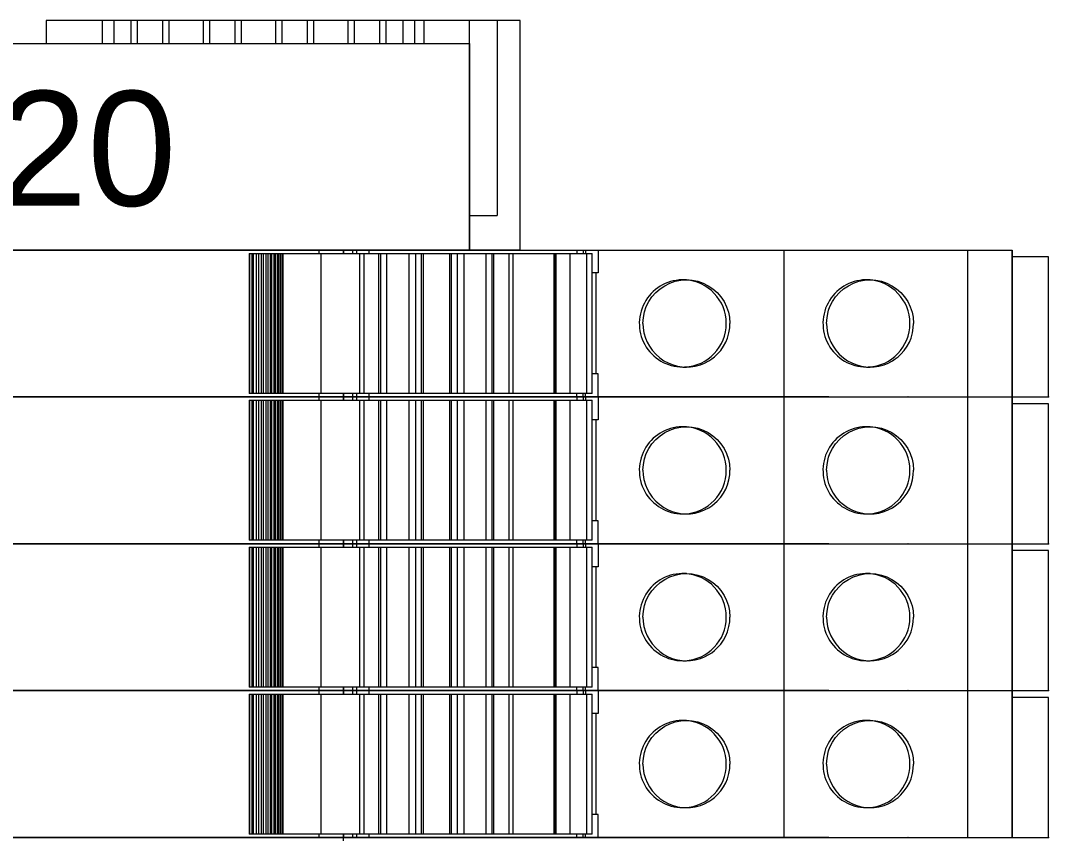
# Model space of a CAD drawing. Header units: millimetres. Extents: x -5035 to 14510, y -7775 to 12.
# Drawn here: x 1449.25 to 1494.03, y -2310.11 to -2274.51 of the extents above; entities that cross this region are included whole.
import ezdxf
from ezdxf.enums import TextEntityAlignment as Align

# ---------------------------------------------------------------- set-up
doc = ezdxf.new("R2010")
doc.units = ezdxf.units.MM
doc.layers.add('eProC - L2', color=41, linetype='Continuous', lineweight=20)
doc.styles.get("Standard").update_dxf_attribs({"font": 'arial.ttf'})

# ---------------------------------------------------------------- blocks, each defined once
blk = doc.blocks.new('eProC_Z_EK1+I-RE1')
at = {"layer": 'eProC - L2'}
for p, q in [((0, 0), (0, -20.65)), ((10, 0), (0, 0)), ((10, 0), (10, -43)), ((0, -1), (8.5, -1)), ((8.5, -2.2), (8.5, -1)), ((10, -2.2), (0, -2.2)), ((0, -4.2), (1, -4.2)), ((1, -4.591), (0, -4.591)), ((1, -5.091), (0, -5.091)), ((1, -5.838), (0, -5.838)), ((1, -6.114), (0, -6.114)), ((1, -7.214), (0, -7.214)), ((1, -7.489), (0, -7.489)), ((1, -8.989), (0, -8.989)), ((1, -9.265), (0, -9.265)), ((1, -10.365), (0, -10.365)), ((1, -10.64), (0, -10.64)), ((1, -12.14), (0, -12.14)), ((1, -12.416), (0, -12.416)), ((1, -13.516), (0, -13.516)), ((1, -13.791), (0, -13.791)), ((1, -15.291), (0, -15.291)), ((1, -15.567), (0, -15.567)), ((1, -16.667), (0, -16.667)), ((1, -16.942), (0, -16.942)), ((1, -17.691), (0, -17.691)), ((1, -18.191), (0, -18.191)), ((0, -20.65), (1, -20.65)), ((1, -26.45), (1, -20.65)), ((0, -26.45), (0, -43)), ((0, -26.45), (1, -26.45)), ((10, -41), (0, -41)), ((10, -43), (0, -43))]:
    blk.add_line(p, q, dxfattribs=at)
blk.add_lwpolyline([(10, -41), (1, -41), (1, -2.2), (10, -2.2)], close=True, dxfattribs=at)
blk.add_attdef('XXXX.X', text='', height=5, rotation=90, dxfattribs=at).set_placement((8.072, -21.183), align=Align.CENTER)

msp = doc.modelspace()

# ---------------------------------------------------------------- linework, layer by layer
at = {"layer": 'eProC - L2'}
for p, q in [((1404.475, -2284.507), (1492.452, -2284.507)), ((1459.214, -2284.657), (1459.214, -2290.757)), ((1459.214, -2284.657), (1474.148, -2284.657)), ((1459.226, -2284.657), (1459.226, -2290.757)), ((1459.319, -2284.657), (1459.319, -2290.757)), ((1459.384, -2284.657), (1459.384, -2290.757)), ((1459.514, -2284.657), (1459.514, -2290.757)), ((1459.613, -2284.657), (1459.613, -2290.757)), ((1459.735, -2284.657), (1459.735, -2290.757)), ((1459.824, -2284.657), (1459.824, -2290.757)), ((1459.938, -2284.657), (1459.938, -2290.757)), ((1460.015, -2284.657), (1460.015, -2290.757)), ((1460.121, -2284.657), (1460.121, -2290.757)), ((1460.186, -2284.657), (1460.186, -2290.757)), ((1460.285, -2284.657), (1460.285, -2290.757)), ((1460.336, -2284.657), (1460.336, -2290.757)), ((1460.428, -2284.657), (1460.428, -2290.757)), ((1460.466, -2284.657), (1460.466, -2290.757)), ((1460.55, -2284.657), (1460.55, -2290.757)), ((1460.574, -2284.657), (1460.574, -2290.757)), ((1460.652, -2284.657), (1460.652, -2290.757)), ((1460.669, -2284.657), (1460.669, -2290.757)), ((1462.264, -2284.657), (1462.264, -2284.507)), ((1462.35, -2290.757), (1462.35, -2284.657)), ((1463.319, -2284.507), (1463.319, -2284.657)), ((1463.323, -2284.657), (1463.323, -2284.507)), ((1463.723, -2284.657), (1463.723, -2284.507)), ((1463.901, -2284.657), (1463.901, -2284.507)), ((1464.014, -2284.657), (1464.014, -2290.757)), ((1464.214, -2290.757), (1464.214, -2284.657)), ((1464.433, -2284.657), (1464.433, -2284.507)), ((1464.856, -2290.757), (1464.856, -2284.657)), ((1464.951, -2290.757), (1464.951, -2284.657)), ((1465.189, -2284.657), (1465.189, -2290.757)), ((1466.164, -2284.657), (1466.164, -2290.757)), ((1466.464, -2290.757), (1466.464, -2284.657)), ((1466.701, -2284.657), (1466.701, -2290.757)), ((1466.796, -2290.757), (1466.796, -2284.657)), ((1467.931, -2284.657), (1467.931, -2290.757)), ((1468.026, -2290.757), (1468.026, -2284.657)), ((1468.264, -2284.657), (1468.264, -2290.757)), ((1468.564, -2284.657), (1468.564, -2290.757)), ((1469.539, -2290.757), (1469.539, -2284.657)), ((1469.776, -2284.657), (1469.776, -2290.757)), ((1469.871, -2290.757), (1469.871, -2284.657)), ((1470.514, -2284.657), (1470.514, -2290.757)), ((1470.714, -2290.757), (1470.714, -2284.657)), ((1472.475, -2284.657), (1472.475, -2290.757)), ((1472.502, -2284.657), (1472.502, -2290.757)), ((1472.572, -2284.657), (1472.572, -2290.757)), ((1473.177, -2284.657), (1473.177, -2290.757)), ((1473.489, -2284.507), (1473.489, -2284.657)), ((1473.754, -2284.507), (1473.754, -2284.657)), ((1473.854, -2284.507), (1473.854, -2284.657)), ((1473.904, -2284.657), (1473.904, -2290.757)), ((1474.148, -2290.757), (1474.148, -2284.657)), ((1474.413, -2284.507), (1474.413, -2285.507)), ((1482.5, -2284.507), (1482.5, -2290.907)), ((1490.5, -2284.507), (1490.5, -2290.907)), ((1492.445, -2284.507), (1492.445, -2290.907)), ((1492.451, -2284.507), (1492.451, -2290.907)), ((1492.452, -2290.907), (1492.452, -2284.507)), ((1494.026, -2284.807), (1492.452, -2284.807)), ((1494.024, -2290.907), (1494.024, -2284.807)), ((1494.026, -2290.907), (1494.026, -2284.807)), ((1474.413, -2285.507), (1474.148, -2285.507)), ((1474.313, -2285.507), (1474.313, -2289.907)), ((1478.26, -2285.806), (1478.098, -2285.806)), ((1486.26, -2285.806), (1486.098, -2285.806)), ((1478.098, -2289.607), (1478.26, -2289.607)), ((1486.098, -2289.607), (1486.26, -2289.607)), ((1474.413, -2289.907), (1474.148, -2289.907)), ((1474.413, -2290.907), (1474.413, -2289.907)), ((1404.475, -2290.907), (1492.452, -2290.907)), ((1484.452, -2290.907), (1435.185, -2290.907)), ((1474.148, -2290.757), (1459.214, -2290.757)), ((1459.214, -2291.057), (1459.214, -2297.157)), ((1459.214, -2291.057), (1474.148, -2291.057)), ((1459.226, -2291.057), (1459.226, -2297.157)), ((1459.319, -2291.057), (1459.319, -2297.157)), ((1459.384, -2291.057), (1459.384, -2297.157)), ((1459.514, -2291.057), (1459.514, -2297.157)), ((1459.613, -2291.057), (1459.613, -2297.157)), ((1459.735, -2291.057), (1459.735, -2297.157)), ((1459.824, -2291.057), (1459.824, -2297.157)), ((1459.938, -2291.057), (1459.938, -2297.157)), ((1460.015, -2291.057), (1460.015, -2297.157)), ((1460.121, -2291.057), (1460.121, -2297.157)), ((1460.186, -2291.057), (1460.186, -2297.157)), ((1460.285, -2291.057), (1460.285, -2297.157)), ((1460.336, -2291.057), (1460.336, -2297.157)), ((1460.428, -2291.057), (1460.428, -2297.157)), ((1460.466, -2291.057), (1460.466, -2297.157)), ((1460.55, -2291.057), (1460.55, -2297.157)), ((1460.574, -2291.057), (1460.574, -2297.157)), ((1460.652, -2291.057), (1460.652, -2297.157)), ((1460.669, -2291.057), (1460.669, -2297.157)), ((1462.264, -2290.907), (1462.264, -2290.757)), ((1462.264, -2291.057), (1462.264, -2290.907)), ((1462.35, -2297.157), (1462.35, -2291.057)), ((1463.319, -2290.757), (1463.319, -2290.907)), ((1463.319, -2290.907), (1463.319, -2291.057)), ((1463.323, -2290.907), (1463.323, -2290.757)), ((1463.323, -2291.057), (1463.323, -2290.907)), ((1463.723, -2290.907), (1463.723, -2290.757)), ((1463.723, -2291.057), (1463.723, -2290.907)), ((1463.901, -2290.907), (1463.901, -2290.757)), ((1463.901, -2291.057), (1463.901, -2290.907)), ((1464.014, -2291.057), (1464.014, -2297.157)), ((1464.214, -2297.157), (1464.214, -2291.057)), ((1464.433, -2290.907), (1464.433, -2290.757)), ((1464.433, -2291.057), (1464.433, -2290.907)), ((1464.856, -2297.157), (1464.856, -2291.057)), ((1464.951, -2297.157), (1464.951, -2291.057)), ((1465.189, -2291.057), (1465.189, -2297.157)), ((1466.164, -2291.057), (1466.164, -2297.157)), ((1466.464, -2297.157), (1466.464, -2291.057)), ((1466.701, -2291.057), (1466.701, -2297.157)), ((1466.796, -2297.157), (1466.796, -2291.057)), ((1467.931, -2291.057), (1467.931, -2297.157)), ((1468.026, -2297.157), (1468.026, -2291.057)), ((1468.264, -2291.057), (1468.264, -2297.157)), ((1468.564, -2291.057), (1468.564, -2297.157)), ((1469.539, -2297.157), (1469.539, -2291.057)), ((1469.776, -2291.057), (1469.776, -2297.157)), ((1469.871, -2297.157), (1469.871, -2291.057)), ((1470.514, -2291.057), (1470.514, -2297.157)), ((1470.714, -2297.157), (1470.714, -2291.057)), ((1472.475, -2291.057), (1472.475, -2297.157)), ((1472.502, -2291.057), (1472.502, -2297.157)), ((1472.572, -2291.057), (1472.572, -2297.157)), ((1473.177, -2291.057), (1473.177, -2297.157)), ((1473.489, -2290.907), (1473.489, -2290.757)), ((1473.489, -2290.907), (1473.489, -2291.057)), ((1473.754, -2290.907), (1473.754, -2290.757)), ((1473.754, -2290.907), (1473.754, -2291.057)), ((1473.854, -2290.907), (1473.854, -2290.757)), ((1473.854, -2290.907), (1473.854, -2291.057)), ((1473.904, -2291.057), (1473.904, -2297.157)), ((1474.148, -2297.157), (1474.148, -2291.057)), ((1474.413, -2290.907), (1474.413, -2291.907)), ((1482.5, -2290.907), (1482.5, -2297.307)), ((1484.433, -2290.907), (1484.452, -2290.907)), ((1484.452, -2290.907), (1492.452, -2290.907)), ((1487.909, -2290.907), (1487.906, -2290.907)), ((1488.264, -2290.907), (1492.164, -2290.907)), ((1490.5, -2290.907), (1490.5, -2297.307)), ((1492.445, -2290.907), (1492.445, -2297.307)), ((1492.451, -2290.907), (1492.451, -2297.307)), ((1492.452, -2297.307), (1492.452, -2290.907)), ((1492.456, -2290.907), (1494.026, -2290.907)), ((1494.026, -2291.207), (1492.452, -2291.207)), ((1494.024, -2297.307), (1494.024, -2291.207)), ((1494.026, -2297.307), (1494.026, -2291.207)), ((1474.413, -2291.907), (1474.148, -2291.907)), ((1474.313, -2291.907), (1474.313, -2296.307)), ((1478.26, -2292.206), (1478.098, -2292.206)), ((1486.26, -2292.206), (1486.098, -2292.206)), ((1478.098, -2296.007), (1478.26, -2296.007)), ((1486.098, -2296.007), (1486.26, -2296.007)), ((1474.413, -2296.307), (1474.148, -2296.307)), ((1474.413, -2297.307), (1474.413, -2296.307)), ((1404.475, -2297.307), (1492.452, -2297.307)), ((1484.452, -2297.307), (1435.185, -2297.307)), ((1474.148, -2297.157), (1459.214, -2297.157)), ((1462.264, -2297.307), (1462.264, -2297.157)), ((1462.264, -2297.457), (1462.264, -2297.307)), ((1463.319, -2297.157), (1463.319, -2297.307)), ((1463.319, -2297.307), (1463.319, -2297.457)), ((1463.323, -2297.307), (1463.323, -2297.157)), ((1463.323, -2297.457), (1463.323, -2297.307)), ((1463.723, -2297.307), (1463.723, -2297.157)), ((1463.723, -2297.457), (1463.723, -2297.307)), ((1463.901, -2297.307), (1463.901, -2297.157)), ((1463.901, -2297.457), (1463.901, -2297.307)), ((1464.433, -2297.307), (1464.433, -2297.157)), ((1464.433, -2297.457), (1464.433, -2297.307)), ((1473.489, -2297.307), (1473.489, -2297.157)), ((1473.489, -2297.307), (1473.489, -2297.457)), ((1473.754, -2297.307), (1473.754, -2297.157)), ((1473.754, -2297.307), (1473.754, -2297.457)), ((1473.854, -2297.307), (1473.854, -2297.157)), ((1473.854, -2297.307), (1473.854, -2297.457)), ((1474.413, -2297.307), (1474.413, -2298.307)), ((1482.5, -2297.307), (1482.5, -2303.707)), ((1484.433, -2297.307), (1484.452, -2297.307)), ((1484.452, -2297.307), (1492.452, -2297.307)), ((1487.909, -2297.307), (1487.906, -2297.307)), ((1488.264, -2297.307), (1492.164, -2297.307)), ((1490.5, -2297.307), (1490.5, -2303.707)), ((1492.445, -2297.307), (1492.445, -2303.707)), ((1492.451, -2297.307), (1492.451, -2303.707)), ((1492.452, -2303.707), (1492.452, -2297.307)), ((1492.456, -2297.307), (1494.026, -2297.307)), ((1459.214, -2297.457), (1459.214, -2303.557)), ((1459.214, -2297.457), (1474.148, -2297.457)), ((1459.226, -2297.457), (1459.226, -2303.557)), ((1459.319, -2297.457), (1459.319, -2303.557)), ((1459.384, -2297.457), (1459.384, -2303.557)), ((1459.514, -2297.457), (1459.514, -2303.557)), ((1459.613, -2297.457), (1459.613, -2303.557)), ((1459.735, -2297.457), (1459.735, -2303.557)), ((1459.824, -2297.457), (1459.824, -2303.557)), ((1459.938, -2297.457), (1459.938, -2303.557)), ((1460.015, -2297.457), (1460.015, -2303.557)), ((1460.121, -2297.457), (1460.121, -2303.557)), ((1460.186, -2297.457), (1460.186, -2303.557)), ((1460.285, -2297.457), (1460.285, -2303.557)), ((1460.336, -2297.457), (1460.336, -2303.557)), ((1460.428, -2297.457), (1460.428, -2303.557)), ((1460.466, -2297.457), (1460.466, -2303.557)), ((1460.55, -2297.457), (1460.55, -2303.557)), ((1460.574, -2297.457), (1460.574, -2303.557)), ((1460.652, -2297.457), (1460.652, -2303.557)), ((1460.669, -2297.457), (1460.669, -2303.557)), ((1462.35, -2303.557), (1462.35, -2297.457)), ((1464.014, -2297.457), (1464.014, -2303.557)), ((1464.214, -2303.557), (1464.214, -2297.457)), ((1464.856, -2303.557), (1464.856, -2297.457)), ((1464.951, -2303.557), (1464.951, -2297.457)), ((1465.189, -2297.457), (1465.189, -2303.557)), ((1466.164, -2297.457), (1466.164, -2303.557)), ((1466.464, -2303.557), (1466.464, -2297.457)), ((1466.701, -2297.457), (1466.701, -2303.557)), ((1466.796, -2303.557), (1466.796, -2297.457)), ((1467.931, -2297.457), (1467.931, -2303.557)), ((1468.026, -2303.557), (1468.026, -2297.457)), ((1468.264, -2297.457), (1468.264, -2303.557)), ((1468.564, -2297.457), (1468.564, -2303.557)), ((1469.539, -2303.557), (1469.539, -2297.457)), ((1469.776, -2297.457), (1469.776, -2303.557)), ((1469.871, -2303.557), (1469.871, -2297.457)), ((1470.514, -2297.457), (1470.514, -2303.557)), ((1470.714, -2303.557), (1470.714, -2297.457)), ((1472.475, -2297.457), (1472.475, -2303.557)), ((1472.502, -2297.457), (1472.502, -2303.557)), ((1472.572, -2297.457), (1472.572, -2303.557)), ((1473.177, -2297.457), (1473.177, -2303.557)), ((1473.904, -2297.457), (1473.904, -2303.557)), ((1474.148, -2303.557), (1474.148, -2297.457)), ((1494.026, -2297.607), (1492.452, -2297.607)), ((1494.024, -2303.707), (1494.024, -2297.607)), ((1494.026, -2303.707), (1494.026, -2297.607)), ((1474.413, -2298.307), (1474.148, -2298.307)), ((1474.313, -2298.307), (1474.313, -2302.707)), ((1478.26, -2298.606), (1478.098, -2298.606)), ((1486.26, -2298.606), (1486.098, -2298.606)), ((1474.413, -2302.707), (1474.148, -2302.707)), ((1474.413, -2303.707), (1474.413, -2302.707)), ((1478.098, -2302.407), (1478.26, -2302.407)), ((1486.098, -2302.407), (1486.26, -2302.407)), ((1474.148, -2303.557), (1459.214, -2303.557)), ((1462.264, -2303.707), (1462.264, -2303.557)), ((1463.319, -2303.557), (1463.319, -2303.707)), ((1463.323, -2303.707), (1463.323, -2303.557)), ((1463.723, -2303.707), (1463.723, -2303.557)), ((1463.901, -2303.707), (1463.901, -2303.557)), ((1464.433, -2303.707), (1464.433, -2303.557)), ((1473.489, -2303.707), (1473.489, -2303.557)), ((1473.754, -2303.707), (1473.754, -2303.557)), ((1473.854, -2303.707), (1473.854, -2303.557)), ((1404.475, -2303.707), (1492.452, -2303.707)), ((1484.452, -2303.707), (1435.185, -2303.707)), ((1459.214, -2303.857), (1459.214, -2309.957)), ((1459.214, -2303.857), (1474.148, -2303.857)), ((1459.226, -2303.857), (1459.226, -2309.957)), ((1459.319, -2303.857), (1459.319, -2309.957)), ((1459.384, -2303.857), (1459.384, -2309.957)), ((1459.514, -2303.857), (1459.514, -2309.957)), ((1459.613, -2303.857), (1459.613, -2309.957)), ((1459.735, -2303.857), (1459.735, -2309.957)), ((1459.824, -2303.857), (1459.824, -2309.957)), ((1459.938, -2303.857), (1459.938, -2309.957)), ((1460.015, -2303.857), (1460.015, -2309.957)), ((1460.121, -2303.857), (1460.121, -2309.957)), ((1460.186, -2303.857), (1460.186, -2309.957)), ((1460.285, -2303.857), (1460.285, -2309.957)), ((1460.336, -2303.857), (1460.336, -2309.957)), ((1460.428, -2303.857), (1460.428, -2309.957)), ((1460.466, -2303.857), (1460.466, -2309.957)), ((1460.55, -2303.857), (1460.55, -2309.957)), ((1460.574, -2303.857), (1460.574, -2309.957)), ((1460.652, -2303.857), (1460.652, -2309.957)), ((1460.669, -2303.857), (1460.669, -2309.957)), ((1462.264, -2303.857), (1462.264, -2303.707)), ((1462.35, -2309.957), (1462.35, -2303.857)), ((1463.319, -2303.707), (1463.319, -2303.857)), ((1463.323, -2303.857), (1463.323, -2303.707)), ((1463.723, -2303.857), (1463.723, -2303.707)), ((1463.901, -2303.857), (1463.901, -2303.707)), ((1464.014, -2303.857), (1464.014, -2309.957)), ((1464.214, -2309.957), (1464.214, -2303.857)), ((1464.433, -2303.857), (1464.433, -2303.707)), ((1464.856, -2309.957), (1464.856, -2303.857)), ((1464.951, -2309.957), (1464.951, -2303.857)), ((1465.189, -2303.857), (1465.189, -2309.957)), ((1466.164, -2303.857), (1466.164, -2309.957)), ((1466.464, -2309.957), (1466.464, -2303.857)), ((1466.701, -2303.857), (1466.701, -2309.957)), ((1466.796, -2309.957), (1466.796, -2303.857)), ((1467.931, -2303.857), (1467.931, -2309.957)), ((1468.026, -2309.957), (1468.026, -2303.857)), ((1468.264, -2303.857), (1468.264, -2309.957)), ((1468.564, -2303.857), (1468.564, -2309.957)), ((1469.539, -2309.957), (1469.539, -2303.857)), ((1469.776, -2303.857), (1469.776, -2309.957)), ((1469.871, -2309.957), (1469.871, -2303.857)), ((1470.514, -2303.857), (1470.514, -2309.957)), ((1470.714, -2309.957), (1470.714, -2303.857)), ((1472.475, -2303.857), (1472.475, -2309.957)), ((1472.502, -2303.857), (1472.502, -2309.957)), ((1472.572, -2303.857), (1472.572, -2309.957)), ((1473.177, -2303.857), (1473.177, -2309.957)), ((1473.489, -2303.707), (1473.489, -2303.857)), ((1473.754, -2303.707), (1473.754, -2303.857)), ((1473.854, -2303.707), (1473.854, -2303.857)), ((1473.904, -2303.857), (1473.904, -2309.957)), ((1474.148, -2309.957), (1474.148, -2303.857)), ((1474.413, -2303.707), (1474.413, -2304.707)), ((1482.5, -2303.707), (1482.5, -2310.107)), ((1484.433, -2303.707), (1484.452, -2303.707)), ((1484.452, -2303.707), (1492.452, -2303.707)), ((1487.909, -2303.707), (1487.906, -2303.707)), ((1488.264, -2303.707), (1492.164, -2303.707)), ((1490.5, -2303.707), (1490.5, -2310.107)), ((1492.445, -2303.707), (1492.445, -2310.107)), ((1492.451, -2303.707), (1492.451, -2310.107)), ((1492.452, -2310.107), (1492.452, -2303.707)), ((1494.026, -2304.007), (1492.452, -2304.007)), ((1492.456, -2303.707), (1494.026, -2303.707)), ((1494.024, -2310.107), (1494.024, -2304.007)), ((1494.026, -2310.107), (1494.026, -2304.007)), ((1474.413, -2304.707), (1474.148, -2304.707)), ((1474.313, -2304.707), (1474.313, -2309.107)), ((1478.26, -2305.006), (1478.098, -2305.006)), ((1486.26, -2305.006), (1486.098, -2305.006)), ((1478.098, -2308.807), (1478.26, -2308.807)), ((1486.098, -2308.807), (1486.26, -2308.807)), ((1474.413, -2309.107), (1474.148, -2309.107)), ((1474.413, -2310.107), (1474.413, -2309.107)), ((1404.475, -2310.107), (1492.452, -2310.107)), ((1484.452, -2310.107), (1435.185, -2310.107)), ((1474.148, -2309.957), (1459.214, -2309.957)), ((1462.264, -2310.107), (1462.264, -2309.957)), ((1463.319, -2309.957), (1463.319, -2310.107)), ((1463.323, -2310.107), (1463.323, -2309.957)), ((1463.323, -2310.257), (1463.323, -2310.107)), ((1463.723, -2310.107), (1463.723, -2309.957)), ((1463.901, -2310.107), (1463.901, -2309.957)), ((1464.433, -2310.107), (1464.433, -2309.957)), ((1473.489, -2310.107), (1473.489, -2309.957)), ((1473.754, -2310.107), (1473.754, -2309.957)), ((1473.854, -2310.107), (1473.854, -2309.957)), ((1484.433, -2310.107), (1484.452, -2310.107)), ((1484.452, -2310.107), (1492.452, -2310.107)), ((1487.909, -2310.107), (1487.906, -2310.107)), ((1488.264, -2310.107), (1492.164, -2310.107)), ((1492.456, -2310.107), (1494.026, -2310.107))]:
    msp.add_line(p, q, dxfattribs=at)
for points in [[(1476.361, -2287.706), (1476.38, -2287.447), (1476.429, -2287.202), (1476.508, -2286.971), (1476.615, -2286.754), (1476.752, -2286.552), (1476.918, -2286.364), (1477.105, -2286.199), (1477.311, -2286.062), (1477.534, -2285.951), (1477.77, -2285.871), (1478.012, -2285.822), (1478.26, -2285.806), (1478.26, -2285.806)], [(1478.26, -2285.806), (1478.508, -2285.822), (1478.749, -2285.871), (1478.984, -2285.951), (1479.207, -2286.061), (1479.411, -2286.199), (1479.597, -2286.363), (1479.761, -2286.551), (1479.897, -2286.757), (1480.006, -2286.979), (1480.086, -2287.214), (1480.129, -2287.436), (1480.15, -2287.706)], [(1484.449, -2287.132), (1484.508, -2286.971), (1484.615, -2286.754), (1484.752, -2286.552), (1484.918, -2286.364), (1485.105, -2286.199), (1485.311, -2286.062), (1485.534, -2285.951), (1485.77, -2285.871), (1486.012, -2285.822), (1486.26, -2285.806), (1486.26, -2285.806)], [(1486.26, -2285.806), (1486.508, -2285.822), (1486.749, -2285.871), (1486.984, -2285.951), (1487.207, -2286.061), (1487.411, -2286.199), (1487.597, -2286.363), (1487.761, -2286.551), (1487.897, -2286.757), (1488.006, -2286.979), (1488.086, -2287.214), (1488.129, -2287.436), (1488.15, -2287.706)], [(1484.361, -2287.706), (1484.38, -2287.447), (1484.429, -2287.202), (1484.449, -2287.132)], [(1476.361, -2287.706), (1476.371, -2287.9), (1476.405, -2288.113), (1476.47, -2288.341), (1476.544, -2288.519), (1476.641, -2288.698), (1476.764, -2288.876), (1476.916, -2289.047), (1477.093, -2289.204), (1477.276, -2289.331), (1477.459, -2289.429), (1477.638, -2289.501), (1477.865, -2289.565), (1478.073, -2289.597), (1478.257, -2289.607), (1478.26, -2289.607)], [(1478.26, -2289.607), (1478.435, -2289.598), (1478.639, -2289.568), (1478.865, -2289.507), (1479.046, -2289.435), (1479.232, -2289.337), (1479.356, -2289.255), (1479.479, -2289.159), (1479.599, -2289.048), (1479.748, -2288.879), (1479.87, -2288.702), (1479.967, -2288.523), (1480.04, -2288.346), (1480.105, -2288.118), (1480.14, -2287.903), (1480.15, -2287.706)], [(1484.361, -2287.706), (1484.371, -2287.9), (1484.405, -2288.113), (1484.449, -2288.277)], [(1486.26, -2289.607), (1486.435, -2289.598), (1486.639, -2289.568), (1486.865, -2289.507), (1487.046, -2289.435), (1487.232, -2289.337), (1487.356, -2289.255), (1487.479, -2289.159), (1487.599, -2289.048), (1487.748, -2288.879), (1487.87, -2288.702), (1487.967, -2288.523), (1488.04, -2288.346), (1488.105, -2288.118), (1488.14, -2287.903), (1488.15, -2287.706)], [(1484.449, -2288.277), (1484.47, -2288.341), (1484.544, -2288.519), (1484.641, -2288.698), (1484.764, -2288.876), (1484.916, -2289.047), (1485.093, -2289.204), (1485.276, -2289.331), (1485.459, -2289.429), (1485.638, -2289.501), (1485.865, -2289.565), (1486.073, -2289.597), (1486.257, -2289.607), (1486.26, -2289.607)], [(1476.361, -2294.106), (1476.38, -2293.847), (1476.429, -2293.602), (1476.508, -2293.371), (1476.615, -2293.154), (1476.752, -2292.952), (1476.918, -2292.764), (1477.105, -2292.599), (1477.311, -2292.462), (1477.534, -2292.351), (1477.77, -2292.271), (1478.012, -2292.222), (1478.26, -2292.206), (1478.26, -2292.206)], [(1478.26, -2292.206), (1478.508, -2292.222), (1478.749, -2292.271), (1478.984, -2292.351), (1479.207, -2292.461), (1479.411, -2292.599), (1479.597, -2292.763), (1479.761, -2292.951), (1479.897, -2293.157), (1480.006, -2293.379), (1480.086, -2293.614), (1480.129, -2293.836), (1480.15, -2294.106)], [(1484.449, -2293.532), (1484.508, -2293.371), (1484.615, -2293.154), (1484.752, -2292.952), (1484.918, -2292.764), (1485.105, -2292.599), (1485.311, -2292.462), (1485.534, -2292.351), (1485.77, -2292.271), (1486.012, -2292.222), (1486.26, -2292.206), (1486.26, -2292.206)], [(1486.26, -2292.206), (1486.508, -2292.222), (1486.749, -2292.271), (1486.984, -2292.351), (1487.207, -2292.461), (1487.411, -2292.599), (1487.597, -2292.763), (1487.761, -2292.951), (1487.897, -2293.157), (1488.006, -2293.379), (1488.086, -2293.614), (1488.129, -2293.836), (1488.15, -2294.106)], [(1484.361, -2294.106), (1484.38, -2293.847), (1484.429, -2293.602), (1484.449, -2293.532)], [(1476.361, -2294.106), (1476.371, -2294.3), (1476.405, -2294.513), (1476.47, -2294.741), (1476.544, -2294.919), (1476.641, -2295.098), (1476.764, -2295.276), (1476.916, -2295.447), (1477.093, -2295.604), (1477.276, -2295.731), (1477.459, -2295.829), (1477.638, -2295.901), (1477.865, -2295.965), (1478.073, -2295.997), (1478.257, -2296.007), (1478.26, -2296.007)], [(1478.26, -2296.007), (1478.435, -2295.998), (1478.639, -2295.968), (1478.865, -2295.907), (1479.046, -2295.835), (1479.232, -2295.737), (1479.356, -2295.655), (1479.479, -2295.559), (1479.599, -2295.448), (1479.748, -2295.279), (1479.87, -2295.102), (1479.967, -2294.923), (1480.04, -2294.746), (1480.105, -2294.518), (1480.14, -2294.303), (1480.15, -2294.106)], [(1484.361, -2294.106), (1484.371, -2294.3), (1484.405, -2294.513), (1484.449, -2294.677)], [(1486.26, -2296.007), (1486.435, -2295.998), (1486.639, -2295.968), (1486.865, -2295.907), (1487.046, -2295.835), (1487.232, -2295.737), (1487.356, -2295.655), (1487.479, -2295.559), (1487.599, -2295.448), (1487.748, -2295.279), (1487.87, -2295.102), (1487.967, -2294.923), (1488.04, -2294.746), (1488.105, -2294.518), (1488.14, -2294.303), (1488.15, -2294.106)], [(1484.449, -2294.677), (1484.47, -2294.741), (1484.544, -2294.919), (1484.641, -2295.098), (1484.764, -2295.276), (1484.916, -2295.447), (1485.093, -2295.604), (1485.276, -2295.731), (1485.459, -2295.829), (1485.638, -2295.901), (1485.865, -2295.965), (1486.073, -2295.997), (1486.257, -2296.007), (1486.26, -2296.007)], [(1476.361, -2300.506), (1476.38, -2300.247), (1476.429, -2300.002), (1476.508, -2299.771), (1476.615, -2299.554), (1476.752, -2299.352), (1476.918, -2299.164), (1477.105, -2298.999), (1477.311, -2298.862), (1477.534, -2298.751), (1477.77, -2298.671), (1478.012, -2298.622), (1478.26, -2298.606), (1478.26, -2298.606)], [(1478.26, -2298.606), (1478.508, -2298.622), (1478.749, -2298.671), (1478.984, -2298.751), (1479.207, -2298.861), (1479.411, -2298.999), (1479.597, -2299.163), (1479.761, -2299.351), (1479.897, -2299.557), (1480.006, -2299.779), (1480.086, -2300.014), (1480.129, -2300.236), (1480.15, -2300.506)], [(1484.449, -2299.932), (1484.508, -2299.771), (1484.615, -2299.554), (1484.752, -2299.352), (1484.918, -2299.164), (1485.105, -2298.999), (1485.311, -2298.862), (1485.534, -2298.751), (1485.77, -2298.671), (1486.012, -2298.622), (1486.26, -2298.606), (1486.26, -2298.606)], [(1486.26, -2298.606), (1486.508, -2298.622), (1486.749, -2298.671), (1486.984, -2298.751), (1487.207, -2298.861), (1487.411, -2298.999), (1487.597, -2299.163), (1487.761, -2299.351), (1487.897, -2299.557), (1488.006, -2299.779), (1488.086, -2300.014), (1488.129, -2300.236), (1488.15, -2300.506)], [(1484.361, -2300.506), (1484.38, -2300.247), (1484.429, -2300.002), (1484.449, -2299.932)], [(1476.361, -2300.506), (1476.371, -2300.7), (1476.405, -2300.913), (1476.47, -2301.141), (1476.544, -2301.319), (1476.641, -2301.498), (1476.764, -2301.676), (1476.916, -2301.847), (1477.093, -2302.004), (1477.276, -2302.131), (1477.459, -2302.229), (1477.638, -2302.301), (1477.865, -2302.365), (1478.073, -2302.397), (1478.257, -2302.407), (1478.26, -2302.407)], [(1478.26, -2302.407), (1478.435, -2302.398), (1478.639, -2302.368), (1478.865, -2302.307), (1479.046, -2302.235), (1479.232, -2302.137), (1479.356, -2302.055), (1479.479, -2301.959), (1479.599, -2301.848), (1479.748, -2301.679), (1479.87, -2301.502), (1479.967, -2301.323), (1480.04, -2301.146), (1480.105, -2300.918), (1480.14, -2300.703), (1480.15, -2300.506)], [(1484.361, -2300.506), (1484.371, -2300.7), (1484.405, -2300.913), (1484.449, -2301.077)], [(1486.26, -2302.407), (1486.435, -2302.398), (1486.639, -2302.368), (1486.865, -2302.307), (1487.046, -2302.235), (1487.232, -2302.137), (1487.356, -2302.055), (1487.479, -2301.959), (1487.599, -2301.848), (1487.748, -2301.679), (1487.87, -2301.502), (1487.967, -2301.323), (1488.04, -2301.146), (1488.105, -2300.918), (1488.14, -2300.703), (1488.15, -2300.506)], [(1484.449, -2301.077), (1484.47, -2301.141), (1484.544, -2301.319), (1484.641, -2301.498), (1484.764, -2301.676), (1484.916, -2301.847), (1485.093, -2302.004), (1485.276, -2302.131), (1485.459, -2302.229), (1485.638, -2302.301), (1485.865, -2302.365), (1486.073, -2302.397), (1486.257, -2302.407), (1486.26, -2302.407)], [(1476.361, -2306.906), (1476.38, -2306.647), (1476.429, -2306.402), (1476.508, -2306.171), (1476.615, -2305.954), (1476.752, -2305.752), (1476.918, -2305.564), (1477.105, -2305.399), (1477.311, -2305.262), (1477.534, -2305.151), (1477.77, -2305.071), (1478.012, -2305.022), (1478.26, -2305.006), (1478.26, -2305.006)], [(1478.26, -2305.006), (1478.508, -2305.022), (1478.749, -2305.071), (1478.984, -2305.151), (1479.207, -2305.261), (1479.411, -2305.399), (1479.597, -2305.563), (1479.761, -2305.751), (1479.897, -2305.957), (1480.006, -2306.179), (1480.086, -2306.414), (1480.129, -2306.636), (1480.15, -2306.906)], [(1484.449, -2306.332), (1484.508, -2306.171), (1484.615, -2305.954), (1484.752, -2305.752), (1484.918, -2305.564), (1485.105, -2305.399), (1485.311, -2305.262), (1485.534, -2305.151), (1485.77, -2305.071), (1486.012, -2305.022), (1486.26, -2305.006), (1486.26, -2305.006)], [(1486.26, -2305.006), (1486.508, -2305.022), (1486.749, -2305.071), (1486.984, -2305.151), (1487.207, -2305.261), (1487.411, -2305.399), (1487.597, -2305.563), (1487.761, -2305.751), (1487.897, -2305.957), (1488.006, -2306.179), (1488.086, -2306.414), (1488.129, -2306.636), (1488.15, -2306.906)], [(1484.361, -2306.906), (1484.38, -2306.647), (1484.429, -2306.402), (1484.449, -2306.332)], [(1476.361, -2306.906), (1476.371, -2307.1), (1476.405, -2307.313), (1476.47, -2307.541), (1476.544, -2307.719), (1476.641, -2307.898), (1476.764, -2308.076), (1476.916, -2308.247), (1477.093, -2308.404), (1477.276, -2308.531), (1477.459, -2308.629), (1477.638, -2308.701), (1477.865, -2308.765), (1478.073, -2308.797), (1478.257, -2308.807), (1478.26, -2308.807)], [(1478.26, -2308.807), (1478.435, -2308.798), (1478.639, -2308.768), (1478.865, -2308.707), (1479.046, -2308.635), (1479.232, -2308.537), (1479.356, -2308.455), (1479.479, -2308.359), (1479.599, -2308.248), (1479.748, -2308.079), (1479.87, -2307.902), (1479.967, -2307.723), (1480.04, -2307.546), (1480.105, -2307.318), (1480.14, -2307.103), (1480.15, -2306.906)], [(1484.361, -2306.906), (1484.371, -2307.1), (1484.405, -2307.313), (1484.449, -2307.477)], [(1486.26, -2308.807), (1486.435, -2308.798), (1486.639, -2308.768), (1486.865, -2308.707), (1487.046, -2308.635), (1487.232, -2308.537), (1487.356, -2308.455), (1487.479, -2308.359), (1487.599, -2308.248), (1487.748, -2308.079), (1487.87, -2307.902), (1487.967, -2307.723), (1488.04, -2307.546), (1488.105, -2307.318), (1488.14, -2307.103), (1488.15, -2306.906)], [(1484.449, -2307.477), (1484.47, -2307.541), (1484.544, -2307.719), (1484.641, -2307.898), (1484.764, -2308.076), (1484.916, -2308.247), (1485.093, -2308.404), (1485.276, -2308.531), (1485.459, -2308.629), (1485.638, -2308.701), (1485.865, -2308.765), (1486.073, -2308.797), (1486.257, -2308.807), (1486.26, -2308.807)]]:
    msp.add_lwpolyline(points, dxfattribs=at)
for centre, start_param, end_param in [((1478.098, -2287.706), 6.235558, 9.424778), ((1478.098, -2287.706), 3.187944, 6.235558), ((1486.098, -2287.706), 6.235558, 9.424778), ((1486.098, -2287.706), 3.187944, 6.235558), ((1478.098, -2287.706), 3.141593, 3.187944), ((1486.098, -2287.706), 3.141593, 3.187944), ((1478.098, -2294.106), 6.235558, 9.424778), ((1478.098, -2294.106), 3.187944, 6.235558), ((1486.098, -2294.106), 6.235558, 9.424778), ((1486.098, -2294.106), 3.187944, 6.235558), ((1478.098, -2294.106), 3.141593, 3.187944), ((1486.098, -2294.106), 3.141593, 3.187944), ((1478.098, -2300.506), 6.235558, 9.424778), ((1478.098, -2300.506), 3.187944, 6.235558), ((1486.098, -2300.506), 6.235558, 9.424778), ((1486.098, -2300.506), 3.187944, 6.235558), ((1478.098, -2300.506), 3.141593, 3.187944), ((1486.098, -2300.506), 3.141593, 3.187944), ((1478.098, -2306.906), 6.235558, 9.424778), ((1478.098, -2306.906), 3.187944, 6.235558), ((1486.098, -2306.906), 6.235558, 9.424778), ((1486.098, -2306.906), 3.187944, 6.235558), ((1478.098, -2306.906), 3.141593, 3.187944), ((1486.098, -2306.906), 3.141593, 3.187944)]:
    msp.add_ellipse(centre, major_axis=(0, 1.9), ratio=0.997065, start_param=start_param, end_param=end_param, dxfattribs=at)
for p in [(1494.024, -2290.907), (1494.024, -2297.307), (1494.024, -2303.707), (1494.024, -2310.107)]:
    msp.add_point(p, dxfattribs=at)

# ---------------------------------------------------------------- block references
at = {"color": 4, "rotation": 270}
msp.add_blockref('eProC_Z_EK1+I-RE1', (1471.012, -2274.507), dxfattribs=at).add_auto_attribs({'XXXX.X': 'X20'})

doc.saveas('drawing.dxf')
